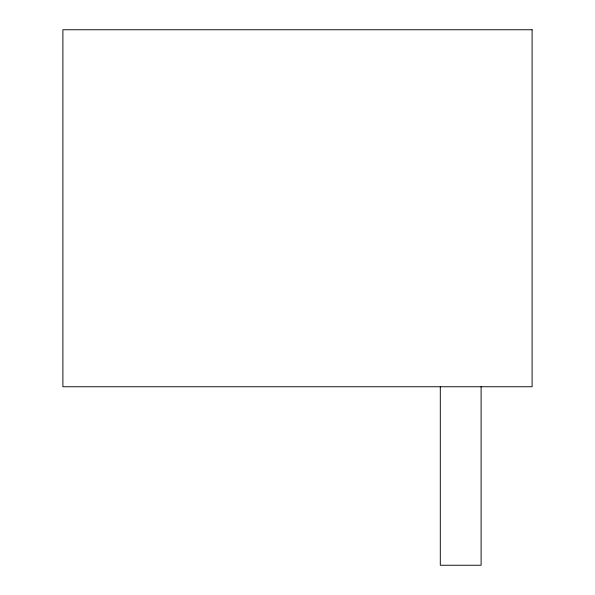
<?xml version="1.0" encoding="UTF-8"?>
<svg xmlns="http://www.w3.org/2000/svg" width="595" height="595" viewBox="0 0 595 595"><rect width="100%" height="100%" fill="white"/><g stroke="black" fill="none" stroke-linecap="round" stroke-linejoin="round"><path stroke-width="0.89" d="M481.102 386.75L481.102 565.25L440.3 565.25L440.3 386.75M532.101 29.75L62.899 29.75L62.899 386.75L532.101 386.75L532.101 29.75"/></g></svg>
